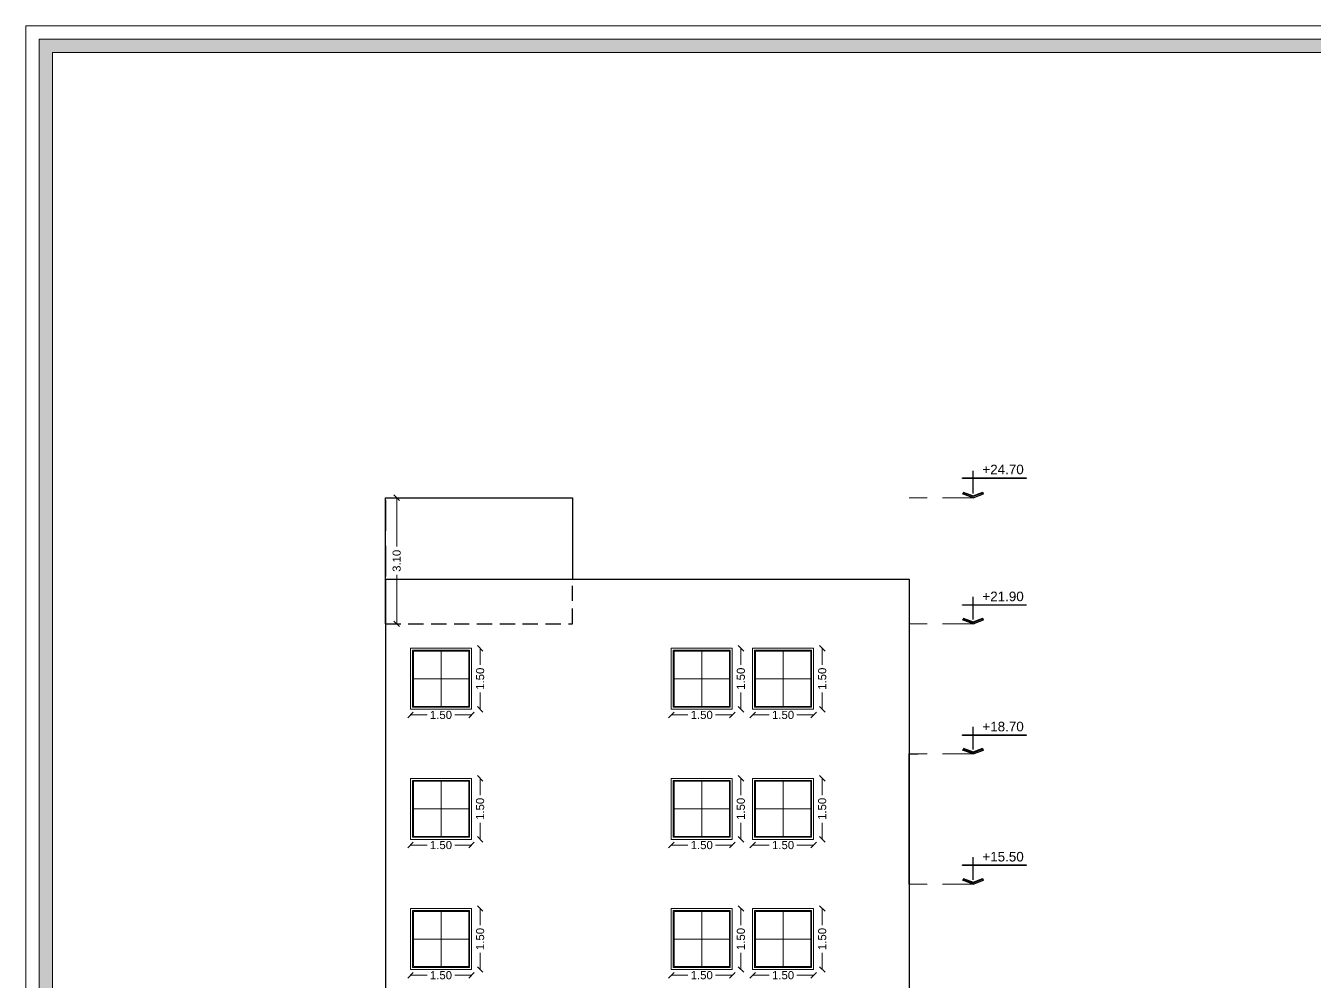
# Model space of a CAD drawing. Header units: metres. Extents: x -355 to 973, y -73 to 238.
# Drawn here: x -313.37 to -281.68, y 3.16 to 26.66 of the extents above; entities that cross this region are included whole.
import ezdxf

# ---------------------------------------------------------------- set-up
doc = ezdxf.new("R2010")
doc.units = ezdxf.units.M
doc.header["$LTSCALE"] = 3
doc.header["$MEASUREMENT"] = 0
for name, pattern in [('202$0$HIDDEN', [0.375, 0.25, -0.125]), ('DASHED2', [0.375, 0.25, -0.125]), ('HIDDEN2', [0.1875, 0.125, -0.0625])]:
    doc.linetypes.add(name, pattern=pattern)
for name, color, linetype, lineweight in [('.....13', 7, 'DASHED2', 13), ('05', 21, 'Continuous', 5), ('09', 120, 'Continuous', 9)]:
    doc.layers.add(name, color=color, linetype=linetype, lineweight=lineweight)
doc.styles.get("Standard").update_dxf_attribs({"font": 'arial.ttf'})
doc.dimstyles.new('ahmad', dxfattribs={"dimtxt": 0.2, "dimasz": 0.1375, "dimexe": 0, "dimexo": 0.0625, "dimgap": 0.09, "dimtad": 0, "dimzin": 0, "dimdsep": 46, "dimtxsty": 'Standard', "dimblk": 'OBLIQUE', "dimcen": 0.09, "dimclrd": 245, "dimclrt": 61, "dimadec": 0, "dimazin": 0, "dimtfac": 1, "dimtofl": 0, "dimtmove": 0, "dimatfit": 3, "dimldrblk": 'OBLIQUE', "dimfxl": 0, "dimfxlon": 1, "dimtolj": 1, "dimtzin": 0, "dimlwd": 13, "dimarcsym": 0})

# ---------------------------------------------------------------- blocks, each defined once
blk = doc.blocks.new('asidk')
at = {"layer": '09'}
for p, q in [((128.451, 86.95), (128.451, 85.59)), ((127.771, 86.27), (129.131, 86.27))]:
    blk.add_line(p, q, dxfattribs=at)
for points in [[(129.201, 87.02), (127.701, 87.02), (127.701, 85.52), (129.201, 85.52)], [(129.151, 86.97), (127.751, 86.97), (127.751, 85.57), (129.151, 85.57)], [(129.131, 86.95), (127.771, 86.95), (127.771, 85.59), (129.131, 85.59)]]:
    blk.add_lwpolyline(points, close=True, dxfattribs=at)
blk = doc.blocks.new('_Oblique')
at = {"color": 0, "linetype": 'ByBlock', "lineweight": -2}
blk.add_line((-0.5, -0.5), (0.5, 0.5), dxfattribs=at)
blk = doc.blocks.new('*D742')
at = {"color": 245, "lineweight": 13, "transparency": 16777216}
for p, q in [((-295.497, 3.312), (-295.087, 3.312)), ((-293.997, 3.312), (-294.407, 3.312))]:
    blk.add_line(p, q, dxfattribs=at)
at = {"layer": 'Defpoints', "color": 0, "transparency": 16777216}
for p in [(-295.497, 3.453), (-295.497, 3.312), (-293.997, 3.453)]:
    blk.add_point(p, dxfattribs=at)
at = {"color": 245, "lineweight": 13, "transparency": 16777216, "xscale": 0.1375, "yscale": 0.1375, "zscale": 0.1375, "rotation": 180}
blk.add_blockref('_Oblique', (-295.497, 3.312), dxfattribs=at)
at = {"color": 245, "lineweight": 13, "transparency": 16777216, "xscale": 0.1375, "yscale": 0.1375, "zscale": 0.1375}
blk.add_blockref('_Oblique', (-293.997, 3.312), dxfattribs=at)
at = {"color": 61, "transparency": 16777216, "insert": (-294.747, 3.312), "char_height": 0.2, "attachment_point": 5}
blk.add_mtext('\\A1;1.50', dxfattribs=at)
blk = doc.blocks.new('*D743')
at = {"color": 245, "lineweight": 13, "transparency": 16777216}
for p, q in [((-293.784, 4.953), (-293.784, 4.543)), ((-293.784, 3.453), (-293.784, 3.863))]:
    blk.add_line(p, q, dxfattribs=at)
at = {"layer": 'Defpoints', "color": 0, "transparency": 16777216}
for p in [(-293.997, 4.953), (-293.784, 4.953), (-293.997, 3.453)]:
    blk.add_point(p, dxfattribs=at)
at = {"color": 245, "lineweight": 13, "transparency": 16777216, "xscale": 0.1375, "yscale": 0.1375, "zscale": 0.1375}
for p, rotation in [((-293.784, 4.953), 90), ((-293.784, 3.453), 270)]:
    blk.add_blockref('_Oblique', p, dxfattribs=dict(at, rotation=rotation))
at = {"color": 61, "transparency": 16777216, "insert": (-293.784, 4.203), "char_height": 0.2, "attachment_point": 5, "rotation": 90}
blk.add_mtext('\\A1;1.50', dxfattribs=at)
blk = doc.blocks.new('*D744')
at = {"color": 245, "lineweight": 13, "transparency": 16777216}
for p, q in [((-297.497, 3.312), (-297.087, 3.312)), ((-295.997, 3.312), (-296.407, 3.312))]:
    blk.add_line(p, q, dxfattribs=at)
at = {"layer": 'Defpoints', "color": 0, "transparency": 16777216}
for p in [(-297.497, 3.453), (-297.497, 3.312), (-295.997, 3.453)]:
    blk.add_point(p, dxfattribs=at)
at = {"color": 245, "lineweight": 13, "transparency": 16777216, "xscale": 0.1375, "yscale": 0.1375, "zscale": 0.1375, "rotation": 180}
blk.add_blockref('_Oblique', (-297.497, 3.312), dxfattribs=at)
at = {"color": 245, "lineweight": 13, "transparency": 16777216, "xscale": 0.1375, "yscale": 0.1375, "zscale": 0.1375}
blk.add_blockref('_Oblique', (-295.997, 3.312), dxfattribs=at)
at = {"color": 61, "transparency": 16777216, "insert": (-296.747, 3.312), "char_height": 0.2, "attachment_point": 5}
blk.add_mtext('\\A1;1.50', dxfattribs=at)
blk = doc.blocks.new('*D745')
at = {"color": 245, "lineweight": 13, "transparency": 16777216}
for p, q in [((-295.784, 4.953), (-295.784, 4.543)), ((-295.784, 3.453), (-295.784, 3.863))]:
    blk.add_line(p, q, dxfattribs=at)
at = {"layer": 'Defpoints', "color": 0, "transparency": 16777216}
for p in [(-295.997, 4.953), (-295.784, 4.953), (-295.997, 3.453)]:
    blk.add_point(p, dxfattribs=at)
at = {"color": 245, "lineweight": 13, "transparency": 16777216, "xscale": 0.1375, "yscale": 0.1375, "zscale": 0.1375}
for p, rotation in [((-295.784, 4.953), 90), ((-295.784, 3.453), 270)]:
    blk.add_blockref('_Oblique', p, dxfattribs=dict(at, rotation=rotation))
at = {"color": 61, "transparency": 16777216, "insert": (-295.784, 4.203), "char_height": 0.2, "attachment_point": 5, "rotation": 90}
blk.add_mtext('\\A1;1.50', dxfattribs=at)
blk = doc.blocks.new('*D746')
at = {"color": 245, "lineweight": 13, "transparency": 16777216}
for p, q in [((-303.91, 3.312), (-303.5, 3.312)), ((-302.41, 3.312), (-302.82, 3.312))]:
    blk.add_line(p, q, dxfattribs=at)
at = {"layer": 'Defpoints', "color": 0, "transparency": 16777216}
for p in [(-303.91, 3.453), (-303.91, 3.312), (-302.41, 3.453)]:
    blk.add_point(p, dxfattribs=at)
at = {"color": 245, "lineweight": 13, "transparency": 16777216, "xscale": 0.1375, "yscale": 0.1375, "zscale": 0.1375, "rotation": 180}
blk.add_blockref('_Oblique', (-303.91, 3.312), dxfattribs=at)
at = {"color": 245, "lineweight": 13, "transparency": 16777216, "xscale": 0.1375, "yscale": 0.1375, "zscale": 0.1375}
blk.add_blockref('_Oblique', (-302.41, 3.312), dxfattribs=at)
at = {"color": 61, "transparency": 16777216, "insert": (-303.16, 3.312), "char_height": 0.2, "attachment_point": 5}
blk.add_mtext('\\A1;1.50', dxfattribs=at)
blk = doc.blocks.new('*D747')
at = {"color": 245, "lineweight": 13, "transparency": 16777216}
for p, q in [((-302.197, 4.953), (-302.197, 4.543)), ((-302.197, 3.453), (-302.197, 3.863))]:
    blk.add_line(p, q, dxfattribs=at)
at = {"layer": 'Defpoints', "color": 0, "transparency": 16777216}
for p in [(-302.41, 4.953), (-302.197, 4.953), (-302.41, 3.453)]:
    blk.add_point(p, dxfattribs=at)
at = {"color": 245, "lineweight": 13, "transparency": 16777216, "xscale": 0.1375, "yscale": 0.1375, "zscale": 0.1375}
for p, rotation in [((-302.197, 4.953), 90), ((-302.197, 3.453), 270)]:
    blk.add_blockref('_Oblique', p, dxfattribs=dict(at, rotation=rotation))
at = {"color": 61, "transparency": 16777216, "insert": (-302.197, 4.203), "char_height": 0.2, "attachment_point": 5, "rotation": 90}
blk.add_mtext('\\A1;1.50', dxfattribs=at)
blk = doc.blocks.new('*D748')
at = {"color": 245, "lineweight": 13, "transparency": 16777216}
for p, q in [((-295.497, 6.512), (-295.087, 6.512)), ((-293.997, 6.512), (-294.407, 6.512))]:
    blk.add_line(p, q, dxfattribs=at)
at = {"layer": 'Defpoints', "color": 0, "transparency": 16777216}
for p in [(-295.497, 6.653), (-295.497, 6.512), (-293.997, 6.653)]:
    blk.add_point(p, dxfattribs=at)
at = {"color": 245, "lineweight": 13, "transparency": 16777216, "xscale": 0.1375, "yscale": 0.1375, "zscale": 0.1375, "rotation": 180}
blk.add_blockref('_Oblique', (-295.497, 6.512), dxfattribs=at)
at = {"color": 245, "lineweight": 13, "transparency": 16777216, "xscale": 0.1375, "yscale": 0.1375, "zscale": 0.1375}
blk.add_blockref('_Oblique', (-293.997, 6.512), dxfattribs=at)
at = {"color": 61, "transparency": 16777216, "insert": (-294.747, 6.512), "char_height": 0.2, "attachment_point": 5}
blk.add_mtext('\\A1;1.50', dxfattribs=at)
blk = doc.blocks.new('*D749')
at = {"color": 245, "lineweight": 13, "transparency": 16777216}
for p, q in [((-293.784, 8.153), (-293.784, 7.743)), ((-293.784, 6.653), (-293.784, 7.063))]:
    blk.add_line(p, q, dxfattribs=at)
at = {"layer": 'Defpoints', "color": 0, "transparency": 16777216}
for p in [(-293.997, 8.153), (-293.784, 8.153), (-293.997, 6.653)]:
    blk.add_point(p, dxfattribs=at)
at = {"color": 245, "lineweight": 13, "transparency": 16777216, "xscale": 0.1375, "yscale": 0.1375, "zscale": 0.1375}
for p, rotation in [((-293.784, 8.153), 90), ((-293.784, 6.653), 270)]:
    blk.add_blockref('_Oblique', p, dxfattribs=dict(at, rotation=rotation))
at = {"color": 61, "transparency": 16777216, "insert": (-293.784, 7.403), "char_height": 0.2, "attachment_point": 5, "rotation": 90}
blk.add_mtext('\\A1;1.50', dxfattribs=at)
blk = doc.blocks.new('*D750')
at = {"color": 245, "lineweight": 13, "transparency": 16777216}
for p, q in [((-297.497, 6.512), (-297.087, 6.512)), ((-295.997, 6.512), (-296.407, 6.512))]:
    blk.add_line(p, q, dxfattribs=at)
at = {"layer": 'Defpoints', "color": 0, "transparency": 16777216}
for p in [(-297.497, 6.653), (-297.497, 6.512), (-295.997, 6.653)]:
    blk.add_point(p, dxfattribs=at)
at = {"color": 245, "lineweight": 13, "transparency": 16777216, "xscale": 0.1375, "yscale": 0.1375, "zscale": 0.1375, "rotation": 180}
blk.add_blockref('_Oblique', (-297.497, 6.512), dxfattribs=at)
at = {"color": 245, "lineweight": 13, "transparency": 16777216, "xscale": 0.1375, "yscale": 0.1375, "zscale": 0.1375}
blk.add_blockref('_Oblique', (-295.997, 6.512), dxfattribs=at)
at = {"color": 61, "transparency": 16777216, "insert": (-296.747, 6.512), "char_height": 0.2, "attachment_point": 5}
blk.add_mtext('\\A1;1.50', dxfattribs=at)
blk = doc.blocks.new('*D751')
at = {"color": 245, "lineweight": 13, "transparency": 16777216}
for p, q in [((-295.784, 8.153), (-295.784, 7.743)), ((-295.784, 6.653), (-295.784, 7.063))]:
    blk.add_line(p, q, dxfattribs=at)
at = {"layer": 'Defpoints', "color": 0, "transparency": 16777216}
for p in [(-295.997, 8.153), (-295.784, 8.153), (-295.997, 6.653)]:
    blk.add_point(p, dxfattribs=at)
at = {"color": 245, "lineweight": 13, "transparency": 16777216, "xscale": 0.1375, "yscale": 0.1375, "zscale": 0.1375}
for p, rotation in [((-295.784, 8.153), 90), ((-295.784, 6.653), 270)]:
    blk.add_blockref('_Oblique', p, dxfattribs=dict(at, rotation=rotation))
at = {"color": 61, "transparency": 16777216, "insert": (-295.784, 7.403), "char_height": 0.2, "attachment_point": 5, "rotation": 90}
blk.add_mtext('\\A1;1.50', dxfattribs=at)
blk = doc.blocks.new('*D752')
at = {"color": 245, "lineweight": 13, "transparency": 16777216}
for p, q in [((-303.91, 6.512), (-303.5, 6.512)), ((-302.41, 6.512), (-302.82, 6.512))]:
    blk.add_line(p, q, dxfattribs=at)
at = {"layer": 'Defpoints', "color": 0, "transparency": 16777216}
for p in [(-303.91, 6.653), (-303.91, 6.512), (-302.41, 6.653)]:
    blk.add_point(p, dxfattribs=at)
at = {"color": 245, "lineweight": 13, "transparency": 16777216, "xscale": 0.1375, "yscale": 0.1375, "zscale": 0.1375, "rotation": 180}
blk.add_blockref('_Oblique', (-303.91, 6.512), dxfattribs=at)
at = {"color": 245, "lineweight": 13, "transparency": 16777216, "xscale": 0.1375, "yscale": 0.1375, "zscale": 0.1375}
blk.add_blockref('_Oblique', (-302.41, 6.512), dxfattribs=at)
at = {"color": 61, "transparency": 16777216, "insert": (-303.16, 6.512), "char_height": 0.2, "attachment_point": 5}
blk.add_mtext('\\A1;1.50', dxfattribs=at)
blk = doc.blocks.new('*D753')
at = {"color": 245, "lineweight": 13, "transparency": 16777216}
for p, q in [((-302.197, 8.153), (-302.197, 7.743)), ((-302.197, 6.653), (-302.197, 7.063))]:
    blk.add_line(p, q, dxfattribs=at)
at = {"layer": 'Defpoints', "color": 0, "transparency": 16777216}
for p in [(-302.41, 8.153), (-302.197, 8.153), (-302.41, 6.653)]:
    blk.add_point(p, dxfattribs=at)
at = {"color": 245, "lineweight": 13, "transparency": 16777216, "xscale": 0.1375, "yscale": 0.1375, "zscale": 0.1375}
for p, rotation in [((-302.197, 8.153), 90), ((-302.197, 6.653), 270)]:
    blk.add_blockref('_Oblique', p, dxfattribs=dict(at, rotation=rotation))
at = {"color": 61, "transparency": 16777216, "insert": (-302.197, 7.403), "char_height": 0.2, "attachment_point": 5, "rotation": 90}
blk.add_mtext('\\A1;1.50', dxfattribs=at)
blk = doc.blocks.new('*D754')
at = {"color": 245, "lineweight": 13, "transparency": 16777216}
for p, q in [((-295.497, 9.712), (-295.087, 9.712)), ((-293.997, 9.712), (-294.407, 9.712))]:
    blk.add_line(p, q, dxfattribs=at)
at = {"layer": 'Defpoints', "color": 0, "transparency": 16777216}
for p in [(-295.497, 9.853), (-293.997, 9.853), (-295.497, 9.712)]:
    blk.add_point(p, dxfattribs=at)
at = {"color": 245, "lineweight": 13, "transparency": 16777216, "xscale": 0.1375, "yscale": 0.1375, "zscale": 0.1375, "rotation": 180}
blk.add_blockref('_Oblique', (-295.497, 9.712), dxfattribs=at)
at = {"color": 245, "lineweight": 13, "transparency": 16777216, "xscale": 0.1375, "yscale": 0.1375, "zscale": 0.1375}
blk.add_blockref('_Oblique', (-293.997, 9.712), dxfattribs=at)
at = {"color": 61, "transparency": 16777216, "insert": (-294.747, 9.712), "char_height": 0.2, "attachment_point": 5}
blk.add_mtext('\\A1;1.50', dxfattribs=at)
blk = doc.blocks.new('*D755')
at = {"color": 245, "lineweight": 13, "transparency": 16777216}
for p, q in [((-293.784, 11.353), (-293.784, 10.943)), ((-293.784, 9.853), (-293.784, 10.263))]:
    blk.add_line(p, q, dxfattribs=at)
at = {"layer": 'Defpoints', "color": 0, "transparency": 16777216}
for p in [(-293.997, 11.353), (-293.784, 11.353), (-293.997, 9.853)]:
    blk.add_point(p, dxfattribs=at)
at = {"color": 245, "lineweight": 13, "transparency": 16777216, "xscale": 0.1375, "yscale": 0.1375, "zscale": 0.1375}
for p, rotation in [((-293.784, 11.353), 90), ((-293.784, 9.853), 270)]:
    blk.add_blockref('_Oblique', p, dxfattribs=dict(at, rotation=rotation))
at = {"color": 61, "transparency": 16777216, "insert": (-293.784, 10.603), "char_height": 0.2, "attachment_point": 5, "rotation": 90}
blk.add_mtext('\\A1;1.50', dxfattribs=at)
blk = doc.blocks.new('*D756')
at = {"color": 245, "lineweight": 13, "transparency": 16777216}
for p, q in [((-297.497, 9.712), (-297.087, 9.712)), ((-295.997, 9.712), (-296.407, 9.712))]:
    blk.add_line(p, q, dxfattribs=at)
at = {"layer": 'Defpoints', "color": 0, "transparency": 16777216}
for p in [(-297.497, 9.853), (-295.997, 9.853), (-297.497, 9.712)]:
    blk.add_point(p, dxfattribs=at)
at = {"color": 245, "lineweight": 13, "transparency": 16777216, "xscale": 0.1375, "yscale": 0.1375, "zscale": 0.1375, "rotation": 180}
blk.add_blockref('_Oblique', (-297.497, 9.712), dxfattribs=at)
at = {"color": 245, "lineweight": 13, "transparency": 16777216, "xscale": 0.1375, "yscale": 0.1375, "zscale": 0.1375}
blk.add_blockref('_Oblique', (-295.997, 9.712), dxfattribs=at)
at = {"color": 61, "transparency": 16777216, "insert": (-296.747, 9.712), "char_height": 0.2, "attachment_point": 5}
blk.add_mtext('\\A1;1.50', dxfattribs=at)
blk = doc.blocks.new('*D757')
at = {"color": 245, "lineweight": 13, "transparency": 16777216}
for p, q in [((-295.784, 11.353), (-295.784, 10.943)), ((-295.784, 9.853), (-295.784, 10.263))]:
    blk.add_line(p, q, dxfattribs=at)
at = {"layer": 'Defpoints', "color": 0, "transparency": 16777216}
for p in [(-295.997, 11.353), (-295.784, 11.353), (-295.997, 9.853)]:
    blk.add_point(p, dxfattribs=at)
at = {"color": 245, "lineweight": 13, "transparency": 16777216, "xscale": 0.1375, "yscale": 0.1375, "zscale": 0.1375}
for p, rotation in [((-295.784, 11.353), 90), ((-295.784, 9.853), 270)]:
    blk.add_blockref('_Oblique', p, dxfattribs=dict(at, rotation=rotation))
at = {"color": 61, "transparency": 16777216, "insert": (-295.784, 10.603), "char_height": 0.2, "attachment_point": 5, "rotation": 90}
blk.add_mtext('\\A1;1.50', dxfattribs=at)
blk = doc.blocks.new('*D758')
at = {"color": 245, "lineweight": 13, "transparency": 16777216}
for p, q in [((-303.91, 9.712), (-303.5, 9.712)), ((-302.41, 9.712), (-302.82, 9.712))]:
    blk.add_line(p, q, dxfattribs=at)
at = {"layer": 'Defpoints', "color": 0, "transparency": 16777216}
for p in [(-303.91, 9.853), (-302.41, 9.853), (-303.91, 9.712)]:
    blk.add_point(p, dxfattribs=at)
at = {"color": 245, "lineweight": 13, "transparency": 16777216, "xscale": 0.1375, "yscale": 0.1375, "zscale": 0.1375, "rotation": 180}
blk.add_blockref('_Oblique', (-303.91, 9.712), dxfattribs=at)
at = {"color": 245, "lineweight": 13, "transparency": 16777216, "xscale": 0.1375, "yscale": 0.1375, "zscale": 0.1375}
blk.add_blockref('_Oblique', (-302.41, 9.712), dxfattribs=at)
at = {"color": 61, "transparency": 16777216, "insert": (-303.16, 9.712), "char_height": 0.2, "attachment_point": 5}
blk.add_mtext('\\A1;1.50', dxfattribs=at)
blk = doc.blocks.new('*D759')
at = {"color": 245, "lineweight": 13, "transparency": 16777216}
for p, q in [((-302.197, 11.353), (-302.197, 10.943)), ((-302.197, 9.853), (-302.197, 10.263))]:
    blk.add_line(p, q, dxfattribs=at)
at = {"layer": 'Defpoints', "color": 0, "transparency": 16777216}
for p in [(-302.41, 11.353), (-302.197, 11.353), (-302.41, 9.853)]:
    blk.add_point(p, dxfattribs=at)
at = {"color": 245, "lineweight": 13, "transparency": 16777216, "xscale": 0.1375, "yscale": 0.1375, "zscale": 0.1375}
for p, rotation in [((-302.197, 11.353), 90), ((-302.197, 9.853), 270)]:
    blk.add_blockref('_Oblique', p, dxfattribs=dict(at, rotation=rotation))
at = {"color": 61, "transparency": 16777216, "insert": (-302.197, 10.603), "char_height": 0.2, "attachment_point": 5, "rotation": 90}
blk.add_mtext('\\A1;1.50', dxfattribs=at)
blk = doc.blocks.new('*D914')
at = {"color": 245, "lineweight": 13, "transparency": 16777216}
for p, q in [((-304.249, 15.053), (-304.249, 13.853)), ((-304.249, 11.953), (-304.249, 13.154))]:
    blk.add_line(p, q, dxfattribs=at)
at = {"layer": 'Defpoints', "color": 0, "transparency": 16777216}
for p in [(-304.526, 15.053), (-304.249, 15.053), (-304.526, 11.953)]:
    blk.add_point(p, dxfattribs=at)
at = {"color": 245, "lineweight": 13, "transparency": 16777216, "xscale": 0.1375, "yscale": 0.1375, "zscale": 0.1375}
for p, rotation in [((-304.249, 15.053), 90), ((-304.249, 11.953), 270)]:
    blk.add_blockref('_Oblique', p, dxfattribs=dict(at, rotation=rotation))
at = {"color": 61, "transparency": 16777216, "insert": (-304.249, 13.503), "char_height": 0.2, "attachment_point": 5, "rotation": 90}
blk.add_mtext('\\A1;3.10', dxfattribs=at)

msp = doc.modelspace()

# ---------------------------------------------------------------- hatches: boundary and pattern name
at = {"lineweight": -3}
for points in [[(-290.075, 15.053), (-289.815, 15.149), (-289.827, 15.18), (-290.075, 15.088), (-290.324, 15.18), (-290.336, 15.149)], [(-290.075, 11.953), (-289.815, 12.049), (-289.827, 12.08), (-290.075, 11.988), (-290.324, 12.08), (-290.336, 12.049)], [(-290.075, 11.953), (-289.815, 12.049), (-289.827, 12.08), (-290.075, 11.988), (-290.324, 12.08), (-290.336, 12.049)], [(-290.075, 8.753), (-289.815, 8.849), (-289.827, 8.88), (-290.075, 8.788), (-290.324, 8.88), (-290.336, 8.849)], [(-290.075, 5.553), (-289.815, 5.649), (-289.827, 5.68), (-290.075, 5.588), (-290.324, 5.68), (-290.336, 5.649)]]:
    msp.add_hatch(color=256, dxfattribs=at).paths.add_polyline_path(points)
at = {"layer": '05'}
h = msp.add_hatch(color=256, dxfattribs=at)
h.paths.add_polyline_path([(-247.456, 26.328), (-247.456, -19.209), (-313.041, -19.209), (-313.041, 26.328)])
h.paths.add_polyline_path([(-247.786, -18.879), (-312.71, -18.879), (-312.71, 25.998), (-247.786, 25.998)], flags=16)

# ---------------------------------------------------------------- linework, layer by layer
at = {"layer": '.....13'}
for p, q in [((-290.075, 15.053), (-291.649, 15.053)), ((-290.075, 11.953), (-291.649, 11.953)), ((-290.075, 11.953), (-291.649, 11.953)), ((-290.075, 8.753), (-291.649, 8.753)), ((-290.075, 5.553), (-291.649, 5.553))]:
    msp.add_line(p, q, dxfattribs=at)
at = {"lineweight": -3}
for p, q in [((-290.334, 15.545), (-288.767, 15.545)), ((-290.075, 15.16), (-290.075, 15.717)), ((-290.075, 15.053), (-290.336, 15.149)), ((-290.324, 15.18), (-290.075, 15.088)), ((-290.319, 15.193), (-290.075, 15.104)), ((-290.075, 15.104), (-289.832, 15.193)), ((-290.075, 15.088), (-289.827, 15.18)), ((-290.075, 15.053), (-289.815, 15.149)), ((-289.815, 15.149), (-289.827, 15.18)), ((-290.334, 12.423), (-288.767, 12.423)), ((-290.334, 12.423), (-288.767, 12.423)), ((-290.075, 12.06), (-290.075, 12.617)), ((-290.075, 12.06), (-290.075, 12.617)), ((-290.075, 11.953), (-290.336, 12.049)), ((-290.075, 11.953), (-290.336, 12.049)), ((-290.324, 12.08), (-290.075, 11.988)), ((-290.324, 12.08), (-290.075, 11.988)), ((-290.319, 12.093), (-290.075, 12.004)), ((-290.319, 12.093), (-290.075, 12.004)), ((-290.075, 12.004), (-289.832, 12.093)), ((-290.075, 12.004), (-289.832, 12.093)), ((-290.075, 11.988), (-289.827, 12.08)), ((-290.075, 11.988), (-289.827, 12.08)), ((-290.075, 11.953), (-289.815, 12.049)), ((-290.075, 11.953), (-289.815, 12.049)), ((-289.815, 12.049), (-289.827, 12.08)), ((-289.815, 12.049), (-289.827, 12.08)), ((-290.334, 9.223), (-288.767, 9.223)), ((-290.075, 8.86), (-290.075, 9.417)), ((-290.324, 8.88), (-290.075, 8.788)), ((-290.319, 8.893), (-290.075, 8.804)), ((-290.075, 8.804), (-289.832, 8.893)), ((-290.075, 8.788), (-289.827, 8.88)), ((-289.815, 8.849), (-289.827, 8.88)), ((-290.075, 8.753), (-290.336, 8.849)), ((-290.075, 8.753), (-289.815, 8.849)), ((-290.334, 6.023), (-288.767, 6.023)), ((-290.075, 5.66), (-290.075, 6.217)), ((-290.075, 5.553), (-290.336, 5.649)), ((-290.324, 5.68), (-290.075, 5.588)), ((-290.319, 5.693), (-290.075, 5.604)), ((-290.075, 5.604), (-289.832, 5.693)), ((-290.075, 5.588), (-289.827, 5.68)), ((-290.075, 5.553), (-289.815, 5.649)), ((-289.815, 5.649), (-289.827, 5.68))]:
    msp.add_line(p, q, dxfattribs=at)
for p, q in [((-304.526, 14.753), (-304.526, 15.053)), ((-304.526, 15.053), (-299.926, 15.053)), ((-304.526, 13.053), (-304.526, 15.053)), ((-304.526, 13.053), (-304.526, 14.993)), ((-299.926, 15.053), (-299.926, 13.053)), ((-304.526, 14.453), (-304.526, 14.753)), ((-304.526, 11.953), (-304.526, 14.453)), ((-304.526, 13.053), (-291.649, 13.053)), ((-304.526, 13.053), (-304.526, -8.847)), ((-304.526, 13.053), (-304.526, -8.847)), ((-304.526, 13.053), (-304.526, -9.947)), ((-291.649, 13.053), (-291.649, -9.947)), ((-304.526, 11.953), (-304.526, -9.947)), ((-291.649, 5.553), (-291.649, 8.753)), ((-291.649, 8.753), (-291.424, 8.753))]:
    msp.add_line(p, q)
at = {"linetype": '202$0$HIDDEN'}
msp.add_line((-304.526, 14.993), (-304.526, 12.493), dxfattribs=at)
at = {"linetype": 'HIDDEN2'}
for p, q in [((-299.926, 11.953), (-299.926, 13.053)), ((-304.526, 11.953), (-299.926, 11.953))]:
    msp.add_line(p, q, dxfattribs=at)
at = {"lineweight": -3}
for points in [[(-290.334, 15.545), (-288.767, 15.545), (-288.767, 15.53), (-290.334, 15.53)], [(-290.334, 12.423), (-288.767, 12.423), (-288.767, 12.408), (-290.334, 12.408)], [(-290.334, 12.423), (-288.767, 12.423), (-288.767, 12.408), (-290.334, 12.408)], [(-290.334, 9.223), (-288.767, 9.223), (-288.767, 9.208), (-290.334, 9.208)], [(-290.334, 6.023), (-288.767, 6.023), (-288.767, 6.008), (-290.334, 6.008)]]:
    msp.add_lwpolyline(points, close=True, dxfattribs=at)
at = {"layer": '05'}
for points in [[(-247.125, 26.659), (-313.371, 26.659), (-313.371, -19.54), (-247.125, -19.54)], [(-247.456, 26.328), (-313.041, 26.328), (-313.041, -19.209), (-247.456, -19.209)], [(-247.786, 25.998), (-312.71, 25.998), (-312.71, -18.879), (-247.786, -18.879)]]:
    msp.add_lwpolyline(points, close=True, dxfattribs=at)

# ---------------------------------------------------------------- block references
at = {"xscale": -1}
for p in [(-174.708, -75.667), (-168.296, -75.667), (-166.296, -75.667), (-174.708, -78.867), (-168.296, -78.867), (-166.296, -78.867), (-174.708, -82.067), (-168.296, -82.067), (-166.296, -82.067)]:
    msp.add_blockref('asidk', p, dxfattribs=at)

# ---------------------------------------------------------------- texts
at = {"lineweight": -3, "char_height": 0.2359, "width": 1.81395, "attachment_point": 1}
for s, insert in [('+24.70', (-289.845, 15.867)), ('+21.90', (-289.845, 12.745)), ('+18.70', (-289.845, 9.545)), ('+15.50', (-289.845, 6.345))]:
    msp.add_mtext(s, dxfattribs=dict(at, insert=insert))

# ---------------------------------------------------------------- dimensions: what is measured, and where the dimension line sits
for base, p1, p2, picture, middle in [((-304.249, 15.053), (-304.526, 11.953), (-304.526, 15.053), '*D914', (-304.249, 13.503)), ((-302.197, 11.353), (-302.41, 9.853), (-302.41, 11.353), '*D759', (-302.197, 10.603)), ((-295.784, 11.353), (-295.997, 9.853), (-295.997, 11.353), '*D757', (-295.784, 10.603)), ((-293.784, 11.353), (-293.997, 9.853), (-293.997, 11.353), '*D755', (-293.784, 10.603)), ((-302.197, 8.153), (-302.41, 6.653), (-302.41, 8.153), '*D753', (-302.197, 7.403)), ((-295.784, 8.153), (-295.997, 6.653), (-295.997, 8.153), '*D751', (-295.784, 7.403)), ((-293.784, 8.153), (-293.997, 6.653), (-293.997, 8.153), '*D749', (-293.784, 7.403)), ((-302.197, 4.953), (-302.41, 3.453), (-302.41, 4.953), '*D747', (-302.197, 4.203)), ((-295.784, 4.953), (-295.997, 3.453), (-295.997, 4.953), '*D745', (-295.784, 4.203)), ((-293.784, 4.953), (-293.997, 3.453), (-293.997, 4.953), '*D743', (-293.784, 4.203))]:
    dim = msp.add_linear_dim(base=base, p1=p1, p2=p2, angle=90, dimstyle='ahmad')
    dim.commit()
    dim.dimension.update_dxf_attribs({"geometry": picture, "text_midpoint": middle})
for base, p1, p2, picture, middle in [((-303.91, 9.712), (-302.41, 9.853), (-303.91, 9.853), '*D758', (-303.16, 9.712)), ((-297.497, 9.712), (-295.997, 9.853), (-297.497, 9.853), '*D756', (-296.747, 9.712)), ((-295.497, 9.712), (-293.997, 9.853), (-295.497, 9.853), '*D754', (-294.747, 9.712)), ((-303.91, 6.512), (-302.41, 6.653), (-303.91, 6.653), '*D752', (-303.16, 6.512)), ((-297.497, 6.512), (-295.997, 6.653), (-297.497, 6.653), '*D750', (-296.747, 6.512)), ((-295.497, 6.512), (-293.997, 6.653), (-295.497, 6.653), '*D748', (-294.747, 6.512)), ((-303.91, 3.312), (-302.41, 3.453), (-303.91, 3.453), '*D746', (-303.16, 3.312)), ((-297.497, 3.312), (-295.997, 3.453), (-297.497, 3.453), '*D744', (-296.747, 3.312)), ((-295.497, 3.312), (-293.997, 3.453), (-295.497, 3.453), '*D742', (-294.747, 3.312))]:
    dim = msp.add_linear_dim(base=base, p1=p1, p2=p2, dimstyle='ahmad')
    dim.commit()
    dim.dimension.update_dxf_attribs({"geometry": picture, "text_midpoint": middle})

doc.saveas('drawing.dxf')
